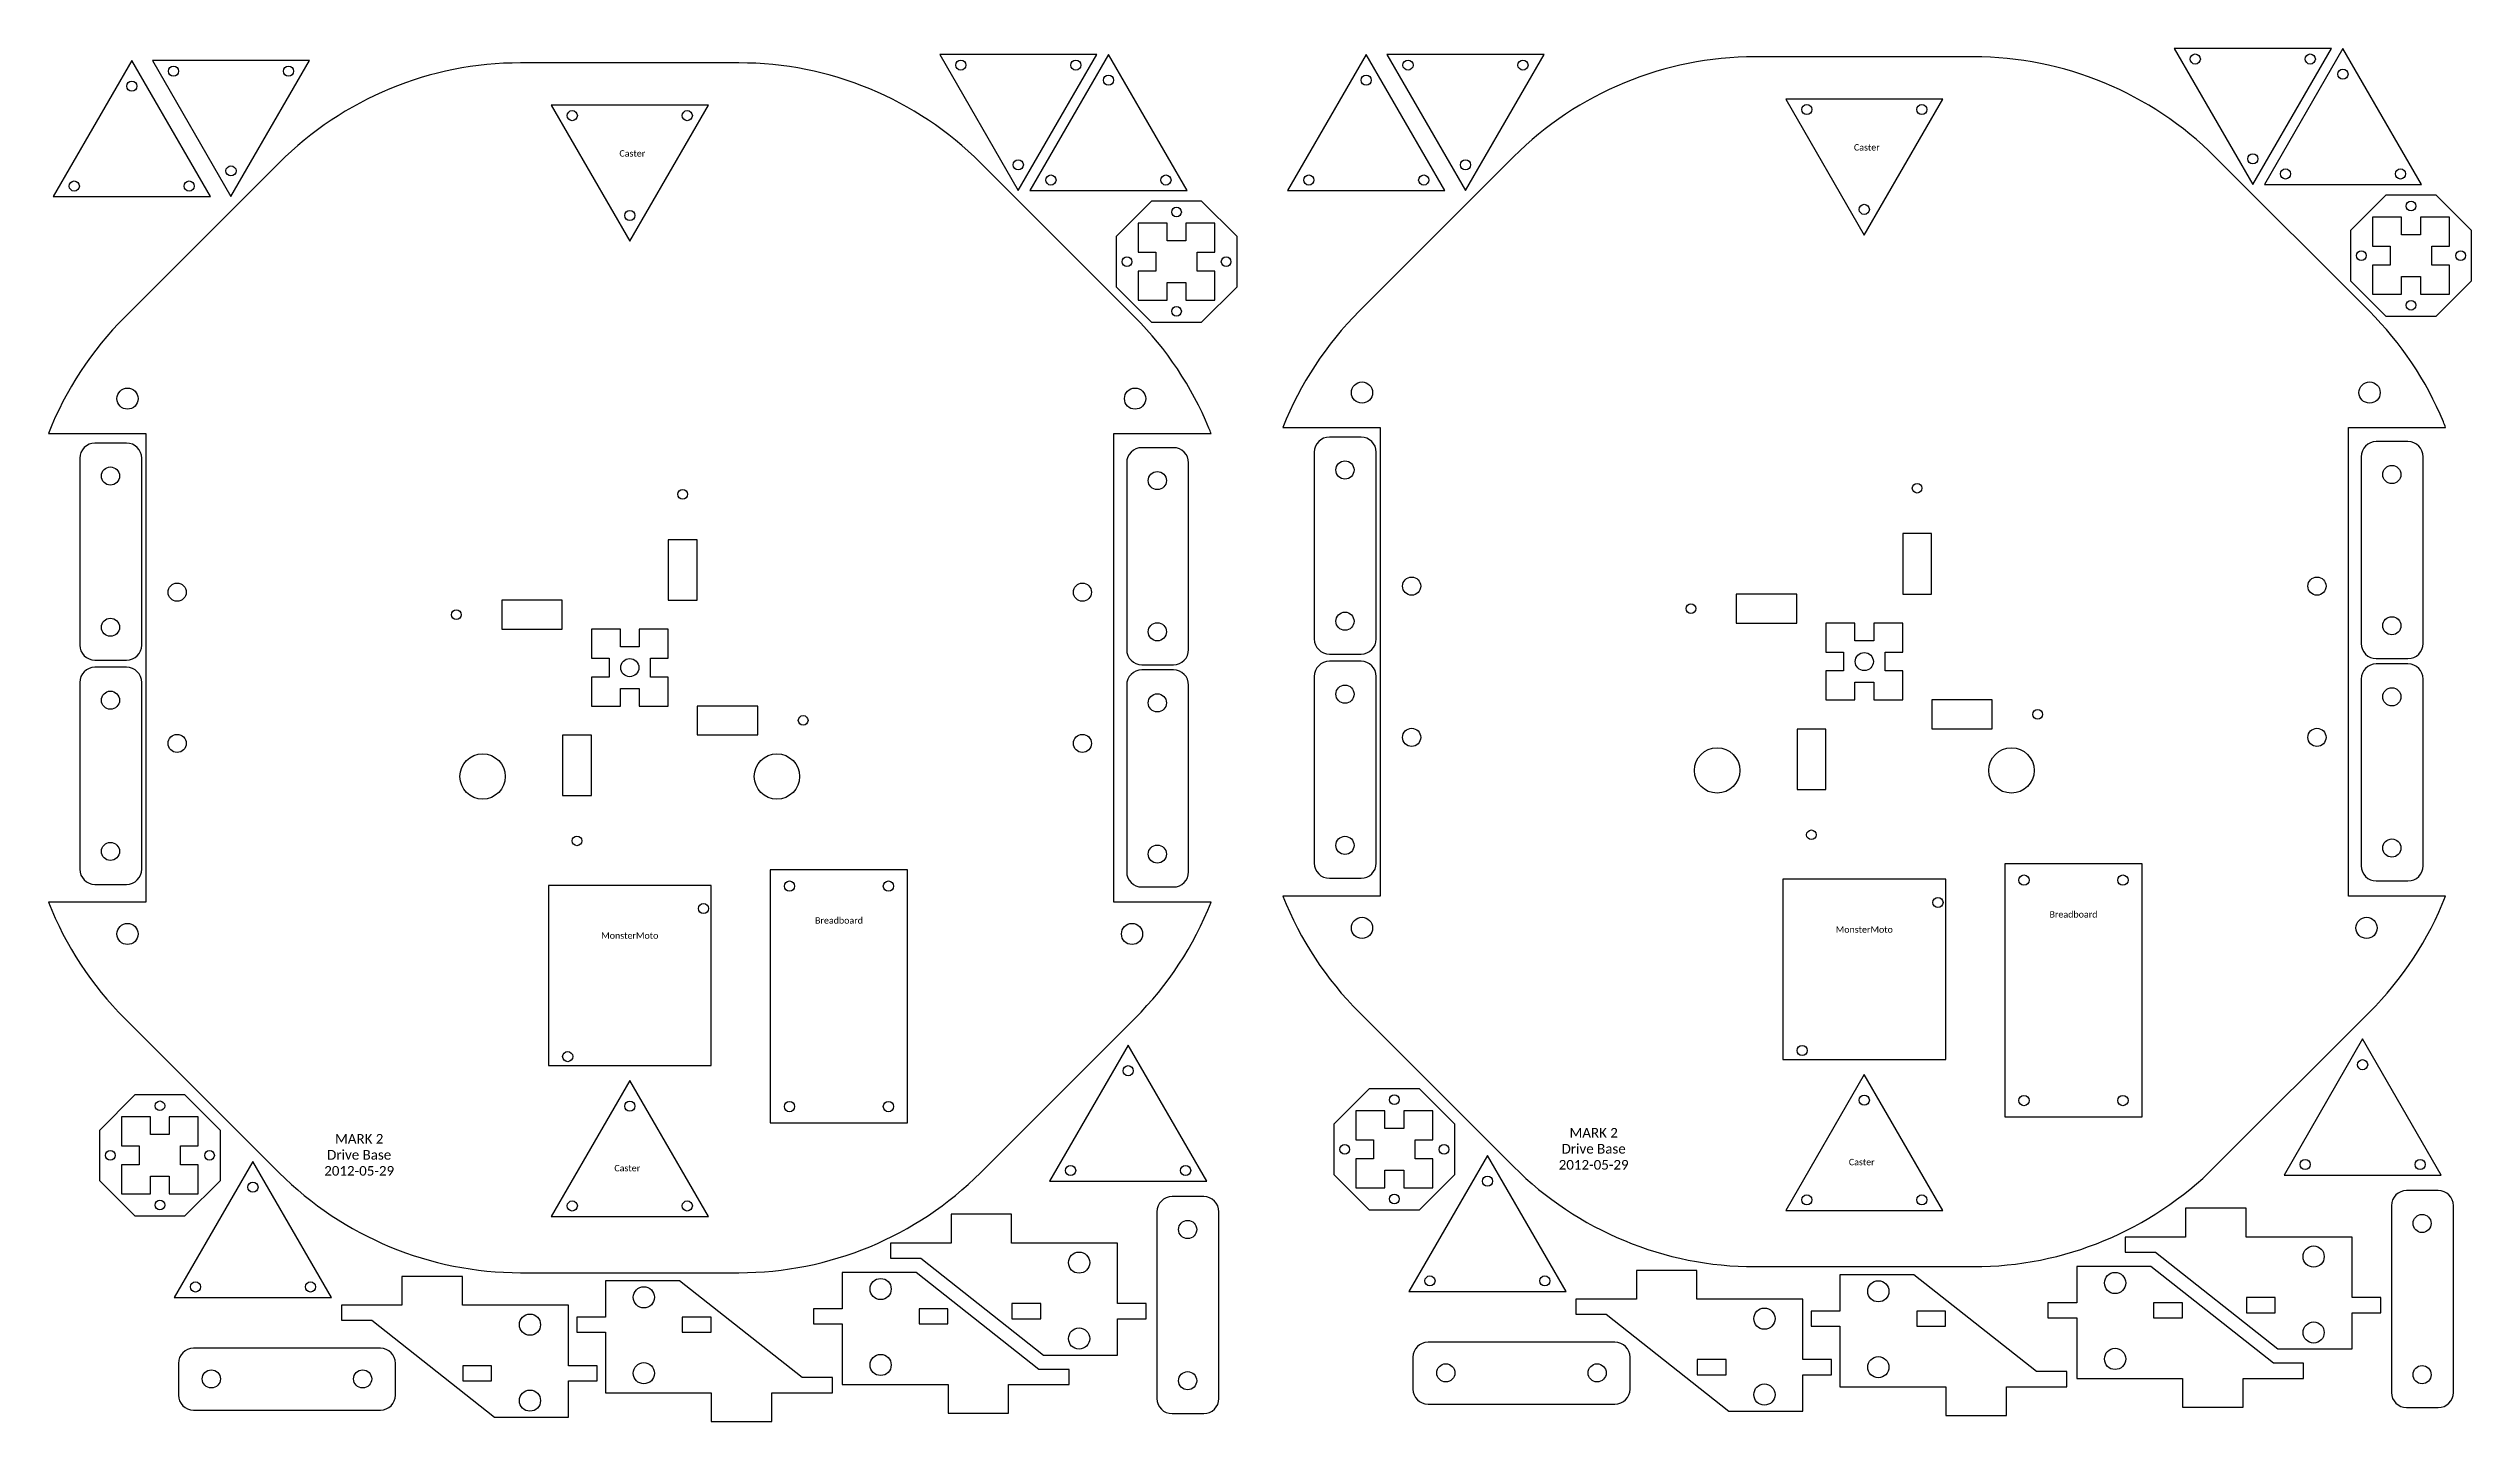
# Model space of a CAD drawing. Extents: x 0.5 to 80.6, y 0.1 to 45.5.
import ezdxf

# ---------------------------------------------------------------- set-up
doc = ezdxf.new("R2010")
doc.units = 0
doc.header["$MEASUREMENT"] = 0
doc.layers.get('0').update_dxf_attribs({"linetype": 'CONTINUOUS'})
doc.styles.get("Standard").update_dxf_attribs({"font": 'txt.shx'})

msp = doc.modelspace()

# ---------------------------------------------------------------- linework, layer by layer
at = {"color": 7, "linetype": 'CONTINUOUS'}
for points in [[(0.517181, 17.2918, 0.102797), (3.035956, 13.451723), (8.140073, 8.347606, 0.198912), (16.120995, 5.0418), (23.339305, 5.0418, 0.198912), (31.320227, 8.347606), (36.424344, 13.451723, 0.102797), (38.943119, 17.2918), (35.73015, 17.2918), (35.73015, 32.7918), (38.943119, 32.7918, 0.004262), (38.870999, 32.970199, 0.098491), (36.424344, 36.631877), (31.320227, 41.735994, 0.198912), (23.339305, 45.0418), (16.120995, 45.0418, 0.198912), (8.140073, 41.735994), (3.035956, 36.631877, 0.102797), (0.517181, 32.7918), (3.73015, 32.7918), (3.73015, 17.2918)], [(4.65, 44.6025, -1), (4.65, 44.9375, -1)], [(8.45, 44.6025, -1), (8.45, 44.9375, -1)], [(30.67, 44.8025, -1), (30.67, 45.1375, -1)], [(34.47, 44.8025, -1), (34.47, 45.1375, -1)], [(41.317181, 17.4918, 0.102797), (43.835956, 13.651723), (48.940073, 8.547606, 0.198912), (56.920995, 5.2418), (64.139305, 5.2418, 0.198912), (72.120227, 8.547606), (77.224344, 13.651723, 0.102797), (79.743119, 17.4918), (76.53015, 17.4918), (76.53015, 32.9918), (79.743119, 32.9918, 0.004262), (79.670999, 33.170199, 0.098491), (77.224344, 36.831877), (72.120227, 41.935994, 0.198912), (64.139305, 45.2418), (56.920995, 45.2418, 0.198912), (48.940073, 41.935994), (43.835956, 36.831877, 0.102797), (41.317181, 32.9918), (44.53015, 32.9918), (44.53015, 17.4918)], [(45.45, 44.8025, -1), (45.45, 45.1375, -1)], [(49.25, 44.8025, -1), (49.25, 45.1375, -1)], [(71.47, 45.0025, -1), (71.47, 45.3375, -1)], [(75.27, 45.0025, -1), (75.27, 45.3375, -1)], [(3.27, 44.4375, -1), (3.27, 44.1025, -1)], [(35.55, 44.6375, -1), (35.55, 44.3025, -1)], [(44.07, 44.6375, -1), (44.07, 44.3025, -1)], [(76.35, 44.8375, -1), (76.35, 44.5025, -1)], [(17.83015, 43.1307, -1), (17.83015, 43.4657, -1)], [(21.63015, 43.1307, -1), (21.63015, 43.4657, -1)], [(58.63015, 43.3307, -1), (58.63015, 43.6657, -1)], [(62.43015, 43.3307, -1), (62.43015, 43.6657, -1)], [(32.57, 41.5025, -1), (32.57, 41.8375, -1)], [(47.35, 41.5025, -1), (47.35, 41.8375, -1)], [(73.37, 41.7025, -1), (73.37, 42.0375, -1)], [(1.37, 41.1375, -1), (1.37, 40.8025, -1)], [(5.17, 41.1375, -1), (5.17, 40.8025, -1)], [(6.55, 41.3025, -1), (6.55, 41.6375, -1)], [(33.65, 41.3375, -1), (33.65, 41.0025, -1)], [(37.45, 41.3375, -1), (37.45, 41.0025, -1)], [(42.17, 41.3375, -1), (42.17, 41.0025, -1)], [(45.97, 41.3375, -1), (45.97, 41.0025, -1)], [(74.45, 41.5375, -1), (74.45, 41.2025, -1)], [(78.25, 41.5375, -1), (78.25, 41.2025, -1)], [(19.73015, 39.8307, -1), (19.73015, 40.1657, -1)], [(37.64, 40.11, -1), (37.96, 40.11, -1)], [(60.53015, 40.0307, -1), (60.53015, 40.3657, -1)], [(78.44, 40.31, -1), (78.76, 40.31, -1)], [(36, 38.47, -1), (36.32, 38.47, -1)], [(39.28, 38.47, -1), (39.6, 38.47, -1)], [(76.8, 38.67, -1), (77.12, 38.67, -1)], [(80.08, 38.67, -1), (80.4, 38.67, -1)], [(37.64, 36.83, -1), (37.96, 36.83, -1)], [(78.44, 37.03, -1), (78.76, 37.03, -1)], [(43.58015, 34.1418, -1), (44.28015, 34.1418, -1)], [(76.88015, 34.1418, -1), (77.58015, 34.1418, -1)], [(2.78015, 33.9418, -1), (3.48015, 33.9418, -1)], [(36.08015, 33.9418, -1), (36.78015, 33.9418, -1)], [(3.6, 31.97, 0.414209), (3.1, 32.47), (2.0525, 32.47, 0.414209), (1.5525, 31.97), (1.5525, 25.795, 0.414209), (2.0525, 25.295), (3.1, 25.295, 0.414209), (3.6, 25.795)], [(38.2, 31.82, 0.414209), (37.7, 32.32), (36.6525, 32.32, 0.414209), (36.1525, 31.82), (36.1525, 25.645, 0.414209), (36.6525, 25.145), (37.7, 25.145, 0.414209), (38.2, 25.645)], [(44.4, 32.17, 0.414209), (43.9, 32.67), (42.8525, 32.67, 0.414209), (42.3525, 32.17), (42.3525, 25.995, 0.414209), (42.8525, 25.495), (43.9, 25.495, 0.414209), (44.4, 25.995)], [(79, 32.02, 0.414209), (78.5, 32.52), (77.4525, 32.52, 0.414209), (76.9525, 32.02), (76.9525, 25.845, 0.414209), (77.4525, 25.345), (78.5, 25.345, 0.414209), (79, 25.845)], [(2.266276, 31.382513, -1), (2.866276, 31.382513, -1)], [(36.866276, 31.232513, -1), (37.466276, 31.232513, -1)], [(43.066276, 31.582513, -1), (43.666276, 31.582513, -1)], [(77.666276, 31.432513, -1), (78.266276, 31.432513, -1)], [(21.3175, 30.78, -1), (21.6375, 30.78, -1)], [(62.1175, 30.98, -1), (62.4375, 30.98, -1)], [(45.27015, 27.741813, -1), (45.87015, 27.741813, -1)], [(75.19015, 27.741813, -1), (75.79015, 27.741813, -1)], [(4.47015, 27.541813, -1), (5.07015, 27.541813, -1)], [(34.39015, 27.541813, -1), (34.99015, 27.541813, -1)], [(2.266276, 26.382487, -1), (2.866276, 26.382487, -1)], [(13.84, 26.7982, -1), (14.16, 26.7982, -1)], [(36.866276, 26.232487, -1), (37.466276, 26.232487, -1)], [(43.066276, 26.582487, -1), (43.666276, 26.582487, -1)], [(54.64, 26.9982, -1), (54.96, 26.9982, -1)], [(77.666276, 26.432487, -1), (78.266276, 26.432487, -1)], [(3.6, 24.5575, 0.414209), (3.1, 25.0575), (2.0525, 25.0575, 0.414209), (1.5525, 24.5575), (1.5525, 18.3825, 0.414209), (2.0525, 17.8825), (3.1, 17.8825, 0.414209), (3.6, 18.3825)], [(19.43015, 25.0482, -1), (20.03015, 25.0482, -1)], [(38.2, 24.47, 0.414209), (37.7, 24.97), (36.6525, 24.97, 0.414209), (36.1525, 24.47), (36.1525, 18.295, 0.414209), (36.6525, 17.795), (37.7, 17.795, 0.414209), (38.2, 18.295)], [(44.4, 24.7575, 0.414209), (43.9, 25.2575), (42.8525, 25.2575, 0.414209), (42.3525, 24.7575), (42.3525, 18.5825, 0.414209), (42.8525, 18.0825), (43.9, 18.0825, 0.414209), (44.4, 18.5825)], [(60.23015, 25.2482, -1), (60.83015, 25.2482, -1)], [(79, 24.67, 0.414209), (78.5, 25.17), (77.4525, 25.17, 0.414209), (76.9525, 24.67), (76.9525, 18.495, 0.414209), (77.4525, 17.995), (78.5, 17.995, 0.414209), (79, 18.495)], [(2.266276, 23.970013, -1), (2.866276, 23.970013, -1)], [(36.866276, 23.882513, -1), (37.466276, 23.882513, -1)], [(43.066276, 24.170013, -1), (43.666276, 24.170013, -1)], [(77.666276, 24.082513, -1), (78.266276, 24.082513, -1)], [(25.3, 23.30195, -1), (25.62, 23.30195, -1)], [(66.1, 23.50195, -1), (66.42, 23.50195, -1)], [(4.47015, 22.541787, -1), (5.07015, 22.541787, -1)], [(34.39015, 22.541787, -1), (34.99015, 22.541787, -1)], [(45.27015, 22.741787, -1), (45.87015, 22.741787, -1)], [(75.19015, 22.741787, -1), (75.79015, 22.741787, -1)], [(14.8664, 22.1982, -1), (14.8664, 20.6982, -1)], [(24.5939, 22.1982, -1), (24.5939, 20.6982, -1)], [(55.6664, 22.3982, -1), (55.6664, 20.8982, -1)], [(65.3939, 22.3982, -1), (65.3939, 20.8982, -1)], [(2.266276, 18.969987, -1), (2.866276, 18.969987, -1)], [(17.82375, 19.32, -1), (18.14375, 19.32, -1)], [(43.066276, 19.169987, -1), (43.666276, 19.169987, -1)], [(58.62375, 19.52, -1), (58.94375, 19.52, -1)], [(77.666276, 19.082487, -1), (78.266276, 19.082487, -1)], [(36.866276, 18.882487, -1), (37.466276, 18.882487, -1)], [(24.83882, 17.823176, -1), (25.17882, 17.823176, -1)], [(28.44868, 17.823176, -1), (28.10868, 17.823176, -1)], [(65.63882, 18.023176, -1), (65.97882, 18.023176, -1)], [(69.24868, 18.023176, -1), (68.90868, 18.023176, -1)], [(22.165712, 17.248086, -1), (22.165712, 16.913086, -1)], [(62.965712, 17.448086, -1), (62.965712, 17.113086, -1)], [(2.78015, 16.2418, -1), (3.48015, 16.2418, -1)], [(35.98015, 16.2418, -1), (36.68015, 16.2418, -1)], [(43.58015, 16.4418, -1), (44.28015, 16.4418, -1)], [(76.78015, 16.4418, -1), (77.48015, 16.4418, -1)], [(17.677764, 12.353256, -1), (17.677764, 12.018256, -1)], [(58.477764, 12.553256, -1), (58.477764, 12.218256, -1)], [(77, 12.0875, -1), (77, 11.7525, -1)], [(36.2, 11.8875, -1), (36.2, 11.5525, -1)], [(4.04, 10.56, -1), (4.36, 10.56, -1)], [(19.73015, 10.7157, -1), (19.73015, 10.3807, -1)], [(25.17882, 10.533224, -1), (24.83882, 10.533224, -1)], [(28.44868, 10.533224, -1), (28.10868, 10.533224, -1)], [(44.84, 10.76, -1), (45.16, 10.76, -1)], [(60.53015, 10.9157, -1), (60.53015, 10.5807, -1)], [(65.97882, 10.733224, -1), (65.63882, 10.733224, -1)], [(69.24868, 10.733224, -1), (68.90868, 10.733224, -1)], [(2.4, 8.92, -1), (2.72, 8.92, -1)], [(5.68, 8.92, -1), (6, 8.92, -1)], [(43.2, 9.12, -1), (43.52, 9.12, -1)], [(46.48, 9.12, -1), (46.8, 9.12, -1)], [(7.275, 8.0375, -1), (7.275, 7.7025, -1)], [(34.3, 8.5875, -1), (34.3, 8.2525, -1)], [(38.1, 8.5875, -1), (38.1, 8.2525, -1)], [(48.075, 8.2375, -1), (48.075, 7.9025, -1)], [(75.1, 8.7875, -1), (75.1, 8.4525, -1)], [(78.9, 8.7875, -1), (78.9, 8.4525, -1)], [(4.04, 7.28, -1), (4.36, 7.28, -1)], [(17.83015, 7.4157, -1), (17.83015, 7.0807, -1)], [(21.63015, 7.4157, -1), (21.63015, 7.0807, -1)], [(39.2, 7.0575, 0.414209), (38.7, 7.5575), (37.6525, 7.5575, 0.414209), (37.1525, 7.0575), (37.1525, 0.8825, 0.414209), (37.6525, 0.3825), (38.7, 0.3825, 0.414209), (39.2, 0.8825)], [(44.84, 7.48, -1), (45.16, 7.48, -1)], [(58.63015, 7.6157, -1), (58.63015, 7.2807, -1)], [(62.43015, 7.6157, -1), (62.43015, 7.2807, -1)], [(80, 7.2575, 0.414209), (79.5, 7.7575), (78.4525, 7.7575, 0.414209), (77.9525, 7.2575), (77.9525, 1.0825, 0.414209), (78.4525, 0.5825), (79.5, 0.5825, 0.414209), (80, 1.0825)], [(37.866276, 6.470013, -1), (38.466276, 6.470013, -1)], [(78.666276, 6.670013, -1), (79.266276, 6.670013, -1)], [(34.93, 5.375, -1), (34.23, 5.375, -1)], [(75.73, 5.575, -1), (75.03, 5.575, -1)], [(27.67, 4.50125, -1), (28.37, 4.50125, -1)], [(46.175, 4.9375, -1), (46.175, 4.6025, -1)], [(49.975, 4.9375, -1), (49.975, 4.6025, -1)], [(68.47, 4.70125, -1), (69.17, 4.70125, -1)], [(5.375, 4.7375, -1), (5.375, 4.4025, -1)], [(9.175, 4.7375, -1), (9.175, 4.4025, -1)], [(19.845, 4.2275, -1), (20.545, 4.2275, -1)], [(60.645, 4.4275, -1), (61.345, 4.4275, -1)], [(16.78, 3.3225, -1), (16.08, 3.3225, -1)], [(34.93, 2.865, -1), (34.23, 2.865, -1)], [(57.58, 3.5225, -1), (56.88, 3.5225, -1)], [(75.73, 3.065, -1), (75.03, 3.065, -1)], [(11.4875, 0.49625, 0.414209), (11.9875, 0.99625), (11.9875, 2.04375, 0.414209), (11.4875, 2.54375), (5.3125, 2.54375, 0.414209), (4.8125, 2.04375), (4.8125, 0.99625, 0.414209), (5.3125, 0.49625)], [(52.2875, 0.69625, 0.414209), (52.7875, 1.19625), (52.7875, 2.24375, 0.414209), (52.2875, 2.74375), (46.1125, 2.74375, 0.414209), (45.6125, 2.24375), (45.6125, 1.19625, 0.414209), (46.1125, 0.69625)], [(68.47, 2.19125, -1), (69.17, 2.19125, -1)], [(5.899987, 1.829974, -1), (5.899987, 1.229974, -1)], [(10.900013, 1.829974, -1), (10.900013, 1.229974, -1)], [(19.845, 1.7175, -1), (20.545, 1.7175, -1)], [(27.67, 1.99125, -1), (28.37, 1.99125, -1)], [(37.866276, 1.469987, -1), (38.466276, 1.469987, -1)], [(46.699987, 2.029974, -1), (46.699987, 1.429974, -1)], [(51.700013, 2.029974, -1), (51.700013, 1.429974, -1)], [(60.645, 1.9175, -1), (61.345, 1.9175, -1)], [(78.666276, 1.669987, -1), (79.266276, 1.669987, -1)], [(16.78, 0.8125, -1), (16.08, 0.8125, -1)], [(57.58, 1.0125, -1), (56.88, 1.0125, -1)]]:
    msp.add_lwpolyline(points, format="xyb", close=True, dxfattribs=at)
for points in [[(5.868076, 40.62), (3.27, 45.12), (0.671924, 40.62)], [(3.951924, 45.12), (6.55, 40.62), (9.148076, 45.12)], [(29.971924, 45.32), (32.57, 40.82), (35.168076, 45.32)], [(38.148076, 40.82), (35.55, 45.32), (32.951924, 40.82)], [(46.668076, 40.82), (44.07, 45.32), (41.471924, 40.82)], [(44.751924, 45.32), (47.35, 40.82), (49.948076, 45.32)], [(70.771924, 45.52), (73.37, 41.02), (75.968076, 45.52)], [(78.948076, 41.02), (76.35, 45.52), (73.751924, 41.02)], [(38.628427, 40.47), (36.971573, 40.47), (35.8, 39.298427), (35.8, 37.641573), (36.971573, 36.47), (38.628427, 36.47), (39.8, 37.641573), (39.8, 39.298427)], [(79.428427, 40.67), (77.771573, 40.67), (76.6, 39.498427), (76.6, 37.841573), (77.771573, 36.67), (79.428427, 36.67), (80.6, 37.841573), (80.6, 39.498427)], [(39.07, 38.78115), (39.07, 39.74), (38.11115, 39.74), (38.11115, 39.1558), (37.48885, 39.1558), (37.48885, 39.74), (36.53, 39.74), (36.53, 38.78115), (37.1142, 38.78115), (37.1142, 38.15885), (36.53, 38.15885), (36.53, 37.2), (37.48885, 37.2), (37.48885, 37.7842), (38.11115, 37.7842), (38.11115, 37.2), (39.07, 37.2), (39.07, 38.15885), (38.4858, 38.15885), (38.4858, 38.78115)], [(79.87, 38.98115), (79.87, 39.94), (78.91115, 39.94), (78.91115, 39.3558), (78.28885, 39.3558), (78.28885, 39.94), (77.33, 39.94), (77.33, 38.98115), (77.9142, 38.98115), (77.9142, 38.35885), (77.33, 38.35885), (77.33, 37.4), (78.28885, 37.4), (78.28885, 37.9842), (78.91115, 37.9842), (78.91115, 37.4), (79.87, 37.4), (79.87, 38.35885), (79.2858, 38.35885), (79.2858, 38.98115)], [(21.95375, 29.2782), (21.00125, 29.2782), (21.00125, 27.2782), (21.95375, 27.2782)], [(62.75375, 29.4782), (61.80125, 29.4782), (61.80125, 27.4782), (62.75375, 27.4782)], [(17.50015, 26.32195), (17.50015, 27.27445), (15.50015, 27.27445), (15.50015, 26.32195)], [(58.30015, 26.52195), (58.30015, 27.47445), (56.30015, 27.47445), (56.30015, 26.52195)], [(21.96015, 23.7782), (21.96015, 22.8257), (23.96015, 22.8257), (23.96015, 23.7782)], [(62.76015, 23.9782), (62.76015, 23.0257), (64.76015, 23.0257), (64.76015, 23.9782)], [(18.46, 22.8182), (17.5075, 22.8182), (17.5075, 20.8182), (18.46, 20.8182)], [(59.26, 23.0182), (58.3075, 23.0182), (58.3075, 21.0182), (59.26, 21.0182)], [(38.798076, 8.07), (36.2, 12.57), (33.601924, 8.07)], [(79.598076, 8.27), (77, 12.77), (74.401924, 8.27)], [(5.028427, 10.92), (3.371573, 10.92), (2.2, 9.748427), (2.2, 8.091573), (3.371573, 6.92), (5.028427, 6.92), (6.2, 8.091573), (6.2, 9.748427)], [(45.828427, 11.12), (44.171573, 11.12), (43, 9.948427), (43, 8.291573), (44.171573, 7.12), (45.828427, 7.12), (47, 8.291573), (47, 9.948427)], [(5.47, 9.23115), (5.47, 10.19), (4.51115, 10.19), (4.51115, 9.6058), (3.88885, 9.6058), (3.88885, 10.19), (2.93, 10.19), (2.93, 9.23115), (3.5142, 9.23115), (3.5142, 8.60885), (2.93, 8.60885), (2.93, 7.65), (3.88885, 7.65), (3.88885, 8.2342), (4.51115, 8.2342), (4.51115, 7.65), (5.47, 7.65), (5.47, 8.60885), (4.8858, 8.60885), (4.8858, 9.23115)], [(46.27, 9.43115), (46.27, 10.39), (45.31115, 10.39), (45.31115, 9.8058), (44.68885, 9.8058), (44.68885, 10.39), (43.73, 10.39), (43.73, 9.43115), (44.3142, 9.43115), (44.3142, 8.80885), (43.73, 8.80885), (43.73, 7.85), (44.68885, 7.85), (44.68885, 8.4342), (45.31115, 8.4342), (45.31115, 7.85), (46.27, 7.85), (46.27, 8.80885), (45.6858, 8.80885), (45.6858, 9.43115)], [(50.673076, 4.42), (48.075, 8.92), (45.476924, 4.42)], [(9.873076, 4.22), (7.275, 8.72), (4.676924, 4.22)], [(35.85, 4.02), (35.85, 6.02), (32.35, 6.02), (32.35, 6.9725), (30.35, 6.9725), (30.35, 6.02), (28.35, 6.02), (28.35, 5.52), (29.35, 5.52), (33.403333, 2.32), (35.85, 2.32), (35.85, 3.52), (36.8, 3.52), (36.8, 4.02)], [(76.65, 4.22), (76.65, 6.22), (73.15, 6.22), (73.15, 7.1725), (71.15, 7.1725), (71.15, 6.22), (69.15, 6.22), (69.15, 5.72), (70.15, 5.72), (74.203333, 2.52), (76.65, 2.52), (76.65, 3.72), (77.6, 3.72), (77.6, 4.22)], [(17.7, 1.9675), (17.7, 3.9675), (14.2, 3.9675), (14.2, 4.92), (12.2, 4.92), (12.2, 3.9675), (10.2, 3.9675), (10.2, 3.4675), (11.2, 3.4675), (15.253333, 0.2675), (17.7, 0.2675), (17.7, 1.4675), (18.65, 1.4675), (18.65, 1.9675)], [(26.75, 3.34625), (26.75, 1.34625), (30.25, 1.34625), (30.25, 0.39375), (32.25, 0.39375), (32.25, 1.34625), (34.25, 1.34625), (34.25, 1.84625), (33.25, 1.84625), (29.196667, 5.04625), (26.75, 5.04625), (26.75, 3.84625), (25.8, 3.84625), (25.8, 3.34625)], [(58.5, 2.1675), (58.5, 4.1675), (55, 4.1675), (55, 5.12), (53, 5.12), (53, 4.1675), (51, 4.1675), (51, 3.6675), (52, 3.6675), (56.053333, 0.4675), (58.5, 0.4675), (58.5, 1.6675), (59.45, 1.6675), (59.45, 2.1675)], [(59.725, 3.2725), (59.725, 1.2725), (63.225, 1.2725), (63.225, 0.32), (65.225, 0.32), (65.225, 1.2725), (67.225, 1.2725), (67.225, 1.7725), (66.225, 1.7725), (62.171667, 4.9725), (59.725, 4.9725), (59.725, 3.7725), (58.775, 3.7725), (58.775, 3.2725)], [(67.55, 3.54625), (67.55, 1.54625), (71.05, 1.54625), (71.05, 0.59375), (73.05, 0.59375), (73.05, 1.54625), (75.05, 1.54625), (75.05, 2.04625), (74.05, 2.04625), (69.996667, 5.24625), (67.55, 5.24625), (67.55, 4.04625), (66.6, 4.04625), (66.6, 3.54625)], [(18.925, 3.0725), (18.925, 1.0725), (22.425, 1.0725), (22.425, 0.12), (24.425, 0.12), (24.425, 1.0725), (26.425, 1.0725), (26.425, 1.5725), (25.425, 1.5725), (21.371667, 4.7725), (18.925, 4.7725), (18.925, 3.5725), (17.975, 3.5725), (17.975, 3.0725)], [(32.35755, 4.02), (32.35755, 3.52), (33.31005, 3.52), (33.31005, 4.02)], [(71.04245, 3.54625), (71.04245, 4.04625), (70.08995, 4.04625), (70.08995, 3.54625)], [(73.15755, 4.22), (73.15755, 3.72), (74.11005, 3.72), (74.11005, 4.22)], [(22.41745, 3.0725), (22.41745, 3.5725), (21.46495, 3.5725), (21.46495, 3.0725)], [(30.24245, 3.34625), (30.24245, 3.84625), (29.28995, 3.84625), (29.28995, 3.34625)], [(63.21745, 3.2725), (63.21745, 3.7725), (62.26495, 3.7725), (62.26495, 3.2725)], [(14.20755, 1.9675), (14.20755, 1.4675), (15.16005, 1.4675), (15.16005, 1.9675)], [(55.00755, 2.1675), (55.00755, 1.6675), (55.96005, 1.6675), (55.96005, 2.1675)]]:
    msp.add_lwpolyline(points, close=True, dxfattribs=at)
at = {"color": 10, "linetype": 'CONTINUOUS'}
for points in [[(17.132074, 43.6482), (19.73015, 39.1482), (22.328226, 43.6482)], [(57.932074, 43.8482), (60.53015, 39.3482), (63.128226, 43.8482)], [(61.80015, 25.55935), (61.80015, 26.5182), (60.8413, 26.5182), (60.8413, 25.934), (60.219, 25.934), (60.219, 26.5182), (59.26015, 26.5182), (59.26015, 25.55935), (59.84435, 25.55935), (59.84435, 24.93705), (59.26015, 24.93705), (59.26015, 23.9782), (60.219, 23.9782), (60.219, 24.5624), (60.8413, 24.5624), (60.8413, 23.9782), (61.80015, 23.9782), (61.80015, 24.93705), (61.21595, 24.93705), (61.21595, 25.55935)], [(21.00015, 25.35935), (21.00015, 26.3182), (20.0413, 26.3182), (20.0413, 25.734), (19.419, 25.734), (19.419, 26.3182), (18.46015, 26.3182), (18.46015, 25.35935), (19.04435, 25.35935), (19.04435, 24.73705), (18.46015, 24.73705), (18.46015, 23.7782), (19.419, 23.7782), (19.419, 24.3624), (20.0413, 24.3624), (20.0413, 23.7782), (21.00015, 23.7782), (21.00015, 24.73705), (20.41595, 24.73705), (20.41595, 25.35935)], [(69.71375, 18.5582), (65.17375, 18.5582), (65.17375, 10.1982), (69.71375, 10.1982)], [(17.04015, 17.8482), (17.04015, 11.8882), (22.42015, 11.8882), (22.42015, 17.8482)], [(28.91375, 18.3582), (24.37375, 18.3582), (24.37375, 9.9982), (28.91375, 9.9982)], [(57.84015, 18.0482), (57.84015, 12.0882), (63.22015, 12.0882), (63.22015, 18.0482)], [(22.328226, 6.8982), (19.73015, 11.3982), (17.132074, 6.8982)], [(63.128226, 7.0982), (60.53015, 11.5982), (57.932074, 7.0982)]]:
    msp.add_lwpolyline(points, close=True, dxfattribs=at)

# ---------------------------------------------------------------- texts
at = {"attachment_point": 5}
for s, insert, char_height, width in [('\\C3;\\fCalibri|b0|i0|;\\H0.21166585922241;Caster', (19.813837, 42.0482), 0.211666, 3.668889), ('\\C3;\\fCalibri|b0|i0|;\\H0.21166585922241;Caster', (60.613837, 42.2482), 0.211666, 3.668889), ('\\C3;\\fCalibri|b0|i0|;\\H0.21166585922241;Breadboard', (67.44375, 16.887778), 0.211666, 3.668889), ('\\C3;\\fCalibri|b0|i0|;\\H0.21166585922241;MonsterMoto', (19.73015, 16.187778), 0.211666, 3.668889), ('\\C3;\\fCalibri|b0|i0|;\\H0.21166585922241;Breadboard', (26.64375, 16.687778), 0.211666, 3.668889), ('\\C3;\\fCalibri|b0|i0|;\\H0.21166585922241;MonsterMoto', (60.53015, 16.387778), 0.211666, 3.668889), ('\\C3;\\fCalibri|b0|i0|;\\H0.31750242233276;MARK 2\\PDrive Base\\P2012-05-29', (10.786661, 8.936944), 0.317502, 3.470822), ('\\C3;\\fCalibri|b0|i0|;\\H0.31750242233276;MARK 2\\PDrive Base\\P2012-05-29', (51.586661, 9.136944), 0.317502, 3.470822), ('\\C3;\\fCalibri|b0|i0|;\\H0.21166585922241;Caster', (19.646463, 8.4982), 0.211666, 3.668889), ('\\C3;\\fCalibri|b0|i0|;\\H0.21166585922241;Caster', (60.446463, 8.6982), 0.211666, 3.668889)]:
    msp.add_mtext(s, dxfattribs=dict(at, insert=insert, char_height=char_height, width=width))

doc.saveas('drawing.dxf')
